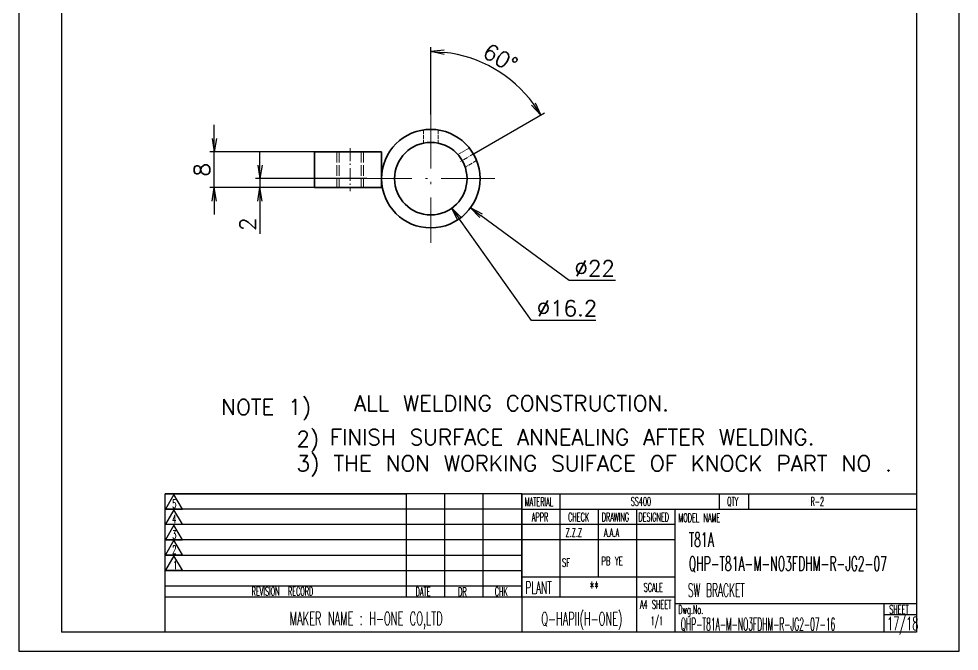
# Model space of a CAD drawing. Header units: inches. Extents: x -47 to 3258, y -98 to 2286.
# Drawn here: x 25.8 to 235.8, y 12.2 to 153.4 of the extents above; entities that cross this region are included whole.
import ezdxf

# ---------------------------------------------------------------- set-up
doc = ezdxf.new("R2010")
doc.units = ezdxf.units.IN
doc.header["$MEASUREMENT"] = 0
for name, pattern in [('AM_ISO02W050', [7.5, 6, -1.5]), ('AM_ISO08W050', [18, 12, -1.5, 3, -1.5]), ('DASHDOT', [18.5, 12, -3, 0.5, -3]), ('DASHED', [15, 12, -3])]:
    doc.linetypes.add(name, pattern=pattern)
doc.layers.add('AM_7', color=2, linetype='AM_ISO08W050', lineweight=25)
doc.layers.add('AM_HID', color=1, linetype='AM_ISO02W050', lineweight=25)
for name, color, linetype in [('list', 3, 'Continuous'), ('title_frame', 7, 'Continuous'), ('word_dim', 253, 'Continuous')]:
    doc.layers.add(name, color=color, linetype=linetype)
doc.styles.add('MX_NOTE_STANDARD', font='txt.shx', dxfattribs={"bigfont": 'bigfont.shx'})
doc.styles.get("Standard").update_dxf_attribs({"font": 'txt', "bigfont": 'gbcbig.shx'})
doc.dimstyles.new('STANDARD 1-1', dxfattribs={"dimtxt": 3.5, "dimasz": 3, "dimexe": 1, "dimexo": 0, "dimgap": 1, "dimtad": 3, "dimdsep": 46, "dimtxsty": 'Standard', "dimblk1": 'OPEN', "dimblk2": 'OPEN', "dimsah": 1, "dimcen": 0, "dimclrd": 256, "dimclre": 256, "dimclrt": 3, "dimazin": 2, "dimtfac": 1, "dimtmove": 0, "dimatfit": 3, "dimldrblk": 'OPEN', "dimfxl": 0, "dimtolj": 1, "dimlwd": 25, "dimlwe": 25, "dimarcsym": 0})
doc.dimstyles.new('STANDARD 1-1$2', dxfattribs={"dimtxt": 3.5, "dimasz": 3, "dimexe": 1, "dimexo": 0, "dimgap": 1, "dimtad": 3, "dimtoh": 1, "dimdsep": 46, "dimtxsty": 'Standard', "dimblk1": 'OPEN', "dimblk2": 'OPEN', "dimsah": 1, "dimcen": 0, "dimclrd": 256, "dimclre": 256, "dimclrt": 3, "dimazin": 2, "dimtfac": 1, "dimtmove": 0, "dimatfit": 3, "dimldrblk": 'OPEN', "dimfxl": 0, "dimtolj": 1, "dimlwd": 25, "dimlwe": 25, "dimarcsym": 0})
doc.dimstyles.new('STANDARD 1-1$3', dxfattribs={"dimtxt": 3.5, "dimasz": 3, "dimexe": 1, "dimexo": 0, "dimgap": 1, "dimtad": 3, "dimtoh": 1, "dimdsep": 46, "dimtxsty": 'Standard', "dimblk1": 'OPEN', "dimblk2": 'OPEN', "dimsah": 1, "dimcen": 0, "dimclrd": 256, "dimclre": 256, "dimclrt": 3, "dimazin": 2, "dimtfac": 1, "dimtofl": 0, "dimtmove": 0, "dimatfit": 3, "dimldrblk": 'OPEN', "dimfxl": 0, "dimtolj": 1, "dimlwd": 25, "dimlwe": 25, "dimarcsym": 0})

# ---------------------------------------------------------------- blocks, each defined once
blk = doc.blocks.new('_Open')
at = {"color": 0, "lineweight": -2}
for p, q in [((-1, 0.1666666666666667), (0, 0)), ((-1, -0.1666666666666667), (0, 0)), ((0, 0), (-1, 0))]:
    blk.add_line(p, q, dxfattribs=at)
blk = doc.blocks.new('*D16')
at = {"layer": 'DEFPOINTS', "color": 0, "ltscale": 2, "transparency": 16777216}
for p in [(108.9802547079723, 124.2404449857435), (126.6956014965815, 111.1956572083012)]:
    blk.add_point(p, dxfattribs=at)
at = {"layer": 'word_dim', "lineweight": 25, "ltscale": 2, "transparency": 16777216}
for p, q in [((148.7711262832865, 94.94022967676705), (129.1113306041211, 109.4168225113758)), ((159.1044596166198, 94.94022967676705), (148.7711262832865, 94.94022967676705))]:
    blk.add_line(p, q, dxfattribs=at)
at = {"layer": 'word_dim', "lineweight": 25, "ltscale": 2, "transparency": 16777216, "xscale": 3, "yscale": 3, "zscale": 3, "rotation": 143.6337331452996}
blk.add_blockref('_Open', (126.6956014965815, 111.1956572083012), dxfattribs=at)
at = {"layer": 'word_dim', "color": 3, "lineweight": 35, "ltscale": 2, "transparency": 16777216, "insert": (154.4377929499532, 97.69022967676705), "char_height": 3.5, "attachment_point": 5}
blk.add_mtext('\\A1;∅22', dxfattribs=at)
blk = doc.blocks.new('*D17')
at = {"layer": 'DEFPOINTS', "color": 0, "ltscale": 2, "transparency": 16777216}
for p in [(113.1487485209343, 124.3227157255182), (122.5271076836195, 111.1133864685702)]:
    blk.add_point(p, dxfattribs=at)
at = {"layer": 'word_dim', "lineweight": 25, "ltscale": 2, "transparency": 16777216}
for p, q in [((140.3354961057761, 86.03044156069646), (124.2638408618853, 108.6672143839632)), ((154.6688294390991, 86.03044156069646), (140.3354961057761, 86.03044156069646))]:
    blk.add_line(p, q, dxfattribs=at)
at = {"layer": 'word_dim', "lineweight": 25, "ltscale": 2, "transparency": 16777216, "xscale": 3, "yscale": 3, "zscale": 3, "rotation": 125.3739887550378}
blk.add_blockref('_Open', (122.5271076836195, 111.1133864685702), dxfattribs=at)
at = {"layer": 'word_dim', "color": 3, "lineweight": 35, "ltscale": 2, "transparency": 16777216, "insert": (148.2521627724325, 88.78044156069646), "char_height": 3.5, "attachment_point": 5}
blk.add_mtext('\\A1;∅16.2', dxfattribs=at)
blk = doc.blocks.new('*D18')
at = {"layer": 'DEFPOINTS', "color": 0, "ltscale": 2, "transparency": 16777216}
for p in [(136.0670187773717, 139.4426346104624), (117.8379281022041, 132.018050334112), (127.5415347077339, 123.3204308959406), (124.4536388375252, 121.5376335593623), (117.8379281022041, 103.4180509063166)]:
    blk.add_point(p, dxfattribs=at)
at = {"layer": 'word_dim', "lineweight": 25, "ltscale": 2, "transparency": 16777216}
for p, q in [((117.8379281022041, 132.018050334112), (117.8379281022041, 147.0774813069799)), ((127.5415347077339, 123.3204308959406), (143.2639407278853, 132.3977653513394))]:
    blk.add_line(p, q, dxfattribs=at)
blk.add_arc((117.8379281022041, 117.7180515610529), 28.35942974592706, 36.06385663058831, 83.9361409296732, dxfattribs=at)
at = {"layer": 'word_dim', "lineweight": 25, "ltscale": 2, "transparency": 16777216, "xscale": 3, "yscale": 3, "zscale": 3}
for p, rotation in [((117.8379281022041, 146.07748130698), 176.9680704648366), ((142.3979153028101, 131.8977653882161), 303.0319270954249)]:
    blk.add_blockref('_Open', p, dxfattribs=dict(at, rotation=rotation))
at = {"layer": 'word_dim', "color": 3, "lineweight": 35, "ltscale": 2, "transparency": 16777216, "insert": (133.3926435487732, 144.6596076871016), "char_height": 3.5, "attachment_point": 5, "rotation": 329.9999987801308}
blk.add_mtext('\\A1;60°', dxfattribs=at)
blk = doc.blocks.new('*D19')
at = {"layer": 'DEFPOINTS', "color": 0, "ltscale": 2, "transparency": 16777216}
for p in [(69.49902855881166, 123.7180506202143), (91.83792810220413, 123.7180506202143), (91.83792810220413, 115.7180506202143)]:
    blk.add_point(p, dxfattribs=at)
at = {"layer": 'word_dim', "lineweight": 25, "ltscale": 2, "transparency": 16777216}
for p, q in [((69.49902855881166, 126.7180506202143), (69.49902855881166, 129.7180506202143)), ((91.83792810220413, 123.7180506202143), (68.49902855881166, 123.7180506202143)), ((69.49902855881166, 115.7180506202143), (69.49902855881166, 123.7180506202143)), ((91.83792810220413, 115.7180506202143), (68.49902855881166, 115.7180506202143)), ((69.49902855881166, 112.7180506202143), (69.49902855881166, 109.7180506202143))]:
    blk.add_line(p, q, dxfattribs=at)
at = {"layer": 'word_dim', "lineweight": 25, "ltscale": 2, "transparency": 16777216, "xscale": 3, "yscale": 3, "zscale": 3}
for p, rotation in [((69.49902855881166, 123.7180506202143), 270), ((69.49902855881166, 115.7180506202143), 90)]:
    blk.add_blockref('_Open', p, dxfattribs=dict(at, rotation=rotation))
at = {"layer": 'word_dim', "color": 3, "ltscale": 2, "transparency": 16777216, "insert": (66.74902855881164, 119.7180506202143), "char_height": 3.5, "attachment_point": 5, "rotation": 90}
blk.add_mtext('\\A1;8', dxfattribs=at)
blk = doc.blocks.new('*D20')
at = {"layer": 'DEFPOINTS', "color": 0, "ltscale": 2, "transparency": 16777216}
for p in [(103.5379403092354, 117.7180506202143), (79.68908076951422, 115.7180506202143), (91.83792810220413, 115.7180506202143)]:
    blk.add_point(p, dxfattribs=at)
at = {"layer": 'word_dim', "lineweight": 25, "ltscale": 2, "transparency": 16777216}
for p, q in [((79.68908076951422, 120.7180506202143), (79.68908076951422, 123.7180506202143)), ((103.5379403092354, 117.7180506202143), (78.68908076951422, 117.7180506202143)), ((79.68908076951422, 117.7180506202143), (79.68908076951422, 115.7180506202143)), ((91.83792810220413, 115.7180506202143), (78.68908076951422, 115.7180506202143)), ((79.68908076951422, 112.7180506202143), (79.68908076951422, 105.384717286881))]:
    blk.add_line(p, q, dxfattribs=at)
at = {"layer": 'word_dim', "lineweight": 25, "ltscale": 2, "transparency": 16777216, "xscale": 3, "yscale": 3, "zscale": 3}
for p, rotation in [((79.68908076951422, 117.7180506202143), 270), ((79.68908076951422, 115.7180506202143), 90)]:
    blk.add_blockref('_Open', p, dxfattribs=dict(at, rotation=rotation))
at = {"layer": 'word_dim', "color": 3, "ltscale": 2, "transparency": 16777216, "insert": (76.93908076951419, 107.5513839535477), "char_height": 3.5, "attachment_point": 5, "rotation": 90}
blk.add_mtext('\\A1;2', dxfattribs=at)

msp = doc.modelspace()

# ---------------------------------------------------------------- linework, layer by layer
at = {"lineweight": 35, "ltscale": 0.2}
for p, q in [((91.83792810220413, 115.7180506202143), (91.83792810220413, 123.7180506202143)), ((106.8379281022041, 123.7180506202143), (106.8379281022041, 115.7180506202143))]:
    msp.add_line(p, q, dxfattribs=at)
at = {"lineweight": 35, "ltscale": 0.375}
for p, q in [((106.8379281022041, 123.7180506202143), (91.83792810220413, 123.7180506202143)), ((106.8379281022041, 115.7180506202143), (91.83792810220413, 115.7180506202143))]:
    msp.add_line(p, q, dxfattribs=at)
at = {"lineweight": 35}
for radius in [11, 8.1]:
    msp.add_circle((117.8379281022041, 117.7180506202143), radius, dxfattribs=at)
at = {"layer": 'AM_7', "linetype": 'DASHDOT', "lineweight": 13}
for p, q in [((117.8379281022041, 132.0180384131831), (117.8379281022041, 103.4180628272456)), ((132.1379158951729, 117.7180506202143), (103.5379403092354, 117.7180506202143))]:
    msp.add_line(p, q, dxfattribs=at)
at = {"layer": 'AM_7', "linetype": 'DASHDOT', "lineweight": 13, "ltscale": 0.08914031982421874}
msp.add_line((117.8379281022041, 128.9228235694331), (117.8379281022041, 125.3572107764643), dxfattribs=at)
at = {"layer": 'AM_7', "linetype": 'DASHDOT', "lineweight": 13, "ltscale": 0.2400146484375}
msp.add_line((99.83792810220413, 124.5180994483393), (99.83792810220413, 114.9175135108393), dxfattribs=at)
at = {"layer": 'AM_7', "linetype": 'DASHDOT', "lineweight": 13, "ltscale": 0.08913817017110491}
msp.add_line((127.5415413834541, 123.3204370948237), (124.4537117936104, 121.5376612159174), dxfattribs=at)
at = {"layer": 'AM_HID', "linetype": 'DASHED', "lineweight": 13, "ltscale": 0.07359085083007813}
msp.add_line((116.2169564225166, 128.5981775733393), (116.2169564225166, 125.6545435401362), dxfattribs=at)
at = {"layer": 'AM_HID', "linetype": 'DASHED', "lineweight": 13, "ltscale": 0.073602294921875}
msp.add_line((119.4588997818916, 128.5984522315424), (119.4588997818916, 125.6543604346674), dxfattribs=at)
at = {"layer": 'AM_HID', "linetype": 'DASHED', "lineweight": 13, "ltscale": 0.0735960100038526}
msp.add_line((126.4499886490791, 124.5619837256831), (123.9005501725166, 123.0900598975581), dxfattribs=at)
at = {"layer": 'AM_HID', "linetype": 'DASHED', "lineweight": 13, "ltscale": 0.2}
for p, q in [((96.83792810220413, 123.7180506202143), (96.83792810220413, 115.7180506202143)), ((96.83792810220413, 123.7180506202143), (96.83792810220413, 115.7180506202143)), ((97.37943200845413, 123.7180506202143), (97.37943200845413, 115.7180506202143)), ((97.37943200845413, 123.7180506202143), (97.37943200845413, 115.7180506202143)), ((102.2964241959541, 123.7180506202143), (102.2964241959541, 115.7180506202143)), ((102.2964241959541, 123.7180506202143), (102.2964241959541, 115.7180506202143)), ((102.8379281022041, 123.7180506202143), (102.8379281022041, 115.7180506202143)), ((102.8379281022041, 123.7180506202143), (102.8379281022041, 115.7180506202143))]:
    msp.add_line(p, q, dxfattribs=at)
at = {"layer": 'AM_HID', "linetype": 'DASHED', "lineweight": 13, "ltscale": 0.0735891983270804}
msp.add_line((128.0708992936104, 121.7543055030268), (125.5217049576729, 120.2825037452143), dxfattribs=at)
at = {"layer": 'title_frame'}
for p, q in [((35.33970539079539, 292.1994578664903), (35.33970539079539, 16.44945786649024)), ((226.3397053908245, 292.1994578664903), (226.3397053908245, 16.44945786649024)), ((58.51470539078375, 16.44945786649024), (58.51470539078375, 47.31945786648559)), ((58.51470539078375, 47.31945786648559), (112.4147053908361, 47.31945786648559)), ((138.1397053908128, 47.31945786648559), (58.51470539078375, 47.31945786648559)), ((60.49475799401782, 47.1984772212467), (58.61511799401862, 43.94284524131346)), ((62.37439799401702, 43.94284524131346), (60.49475799401782, 47.1984772212467)), ((112.4147053908361, 24.28945786648675), (112.4147053908361, 47.31945786648559)), ((120.9897053907896, 24.28945786648675), (120.9897053907896, 47.31945786648559)), ((120.9897053907896, 24.28945786648675), (120.9897053907896, 47.31945786648559)), ((129.5647053908012, 24.28945786648675), (129.5647053908012, 47.31945786648559)), ((129.5647053908012, 24.28945786648675), (129.5647053908012, 47.31945786648559)), ((138.1397053908128, 47.31945786648559), (138.1397053908128, 43.88945786649257)), ((138.1397053908128, 47.31945786648559), (138.1397053908128, 16.44945786649024)), ((138.1397053908128, 47.31945786648559), (138.1397053908128, 16.44945786649024)), ((138.1397053908128, 24.28945786648675), (138.1397053908128, 47.31945786648559)), ((138.1397053908128, 47.31945786648559), (226.3397053908245, 47.31945786648559)), ((146.7147053908245, 24.28945786648675), (146.7147053908245, 47.31945786648559)), ((182.2397053907896, 47.31945786648559), (182.2397053907896, 43.88945786649257)), ((188.8123126427797, 47.31945786648559), (188.8123126427797, 43.88945786649257)), ((112.4147053908361, 43.88945786649257), (58.51470539078375, 43.88945786649257)), ((138.1397053908128, 43.88945786649257), (58.51470539078375, 43.88945786649257)), ((58.61511799401862, 43.94284524131346), (62.37439799401702, 43.94284524131346)), ((60.49475799401782, 43.79073117170029), (58.61511799401862, 40.53509919176705)), ((62.37439799401702, 40.53509919176705), (60.49475799401782, 43.79073117170029)), ((138.1397053908128, 43.88945786649257), (226.3397053908245, 43.88945786649257)), ((155.2897053908361, 28.7941039011943), (155.2897053908361, 43.88945786649257)), ((163.8647053907896, 16.44945786649024), (163.8647053907896, 43.88945786649257)), ((172.4397053908012, 16.44945786649024), (172.4397053908012, 43.88945786649257)), ((112.4147053908361, 40.45945786649956), (58.51470539078375, 40.45945786649956)), ((138.1397053908128, 40.45945786649956), (58.51470539078375, 40.45945786649956)), ((58.61511799401862, 40.53509919176705), (62.37439799401702, 40.53509919176705)), ((60.49475799401782, 40.33178457204614), (58.61511799401862, 37.0761525921129)), ((62.37439799401702, 37.0761525921129), (60.49475799401782, 40.33178457204614)), ((172.4397053908012, 40.45945786649956), (138.1397053908128, 40.45945786649956)), ((112.4147053908361, 37.02945786647744), (58.51470539078375, 37.02945786647744)), ((138.1397053908128, 37.02945786647744), (58.51470539078375, 37.02945786647744)), ((58.61511799401862, 37.0761525921129), (62.37439799401702, 37.0761525921129)), ((60.49475799401782, 36.98689932597464), (58.61511799401862, 33.7312673460414)), ((62.37439799401702, 33.7312673460414), (60.49475799401782, 36.98689932597464)), ((172.4397053908012, 37.02945786647744), (138.1397053908128, 37.02945786647744)), ((58.61511799401862, 33.7312673460414), (62.37439799401702, 33.7312673460414)), ((112.4147053908361, 33.59945786648442), (58.51470539078375, 33.59945786648442)), ((138.1397053908128, 33.59945786648442), (58.51470539078375, 33.59945786648442)), ((60.49475799401782, 33.52795272632049), (58.61511799401862, 30.27232074638724)), ((62.37439799401702, 30.27232074638724), (60.49475799401782, 33.52795272632049)), ((112.4147053908361, 30.16945786649141), (58.51470539078375, 30.16945786649141)), ((138.1397053908128, 30.16945786649141), (58.51470539078375, 30.16945786649141)), ((58.61511799401862, 30.27232074638724), (62.37439799401702, 30.27232074638724)), ((138.1397053908128, 28.7941039011943), (172.4397053908012, 28.7941039011943)), ((112.4147053908361, 26.73945786649839), (58.51470539078375, 26.73945786649839)), ((138.1397053908128, 26.73945786649839), (58.51470539078375, 26.73945786649839)), ((138.1397053908128, 24.28945786648675), (58.51470539078375, 24.28945786648675)), ((172.4397053908012, 24.28945786648675), (138.1397053908128, 24.28945786648675)), ((172.4397053908012, 22.81945786648559), (226.3397053908245, 22.81945786648559)), ((218.9897053907896, 22.81945786648559), (218.9897053907896, 16.44945786649024)), ((218.9897053907896, 20.36945786650305), (226.3397053908245, 20.36945786650305)), ((226.3397053908245, 16.44945786649024), (35.33970539079539, 16.44945786649024)), ((226.3397053908245, 16.44945786649024), (172.4397053908012, 16.44945786649024))]:
    msp.add_line(p, q, dxfattribs=at)
at = {"layer": 'title_frame', "color": 4}
msp.add_lwpolyline([(25.83970539079539, 12.19945786649024), (235.8397053908245, 12.19945786649024), (235.8397053908245, 309.1994578664903), (25.83970539079539, 309.1994578664903)], close=True, dxfattribs=at)

# ---------------------------------------------------------------- texts
at = {"layer": 'list', "linetype": 'Continuous', "ltscale": 2}
for s, p in [('2) ', (87.85322995984254, 57.8669900712861)), ('FINISH SURFACE ANNEALING AFTER WELDING.', (95.31929362800813, 58.24112898233708))]:
    msp.add_text(s, height=3.5, dxfattribs=at).set_placement(p)
at = {"layer": 'title_frame', "color": 3, "style": 'MX_NOTE_STANDARD'}
for s, height, width, p in [('MATERIAL', 1.933344, 0.5450000000000002, (138.8118373562736, 44.58781612315344)), ('SS400', 1.933344, 0.5450000000000002, (162.5130774135157, 44.67174214223761)), ('QTY', 1.933344, 0.5450000000000002, (184.0128381559896, 44.67174214223761)), ('R-2', 1.933344, 0.5450000000000002, (202.6406572935791, 44.67174214223761)), ('5', 1.87964, 0.5450000000000002, (60.09998954238628, 44.16385567680246)), ('4', 1.87964, 0.5450000000000002, (60.09998954238628, 40.75610962725606)), ('APPR', 1.933344, 0.5450000000000002, (140.4075167670069, 41.18605781425268)), ('CHECK', 1.933344, 0.5450000000000002, (148.5033765422683, 41.18605781425268)), ('DRAWING', 1.933344, 0.5450000000000002, (156.0228771363306, 41.18605781425268)), ('DESIGNED', 1.933344, 0.5450000000000002, (164.2143568608714, 41.18605781425268)), ('MODEL NAME', 1.933344, 0.5450000000000002, (173.1427965677846, 41.03870586838585)), ('3', 1.87964, 0.5450000000000002, (60.09998954238628, 37.2971630276019)), ('Z.Z.Z', 1.861999999999999, 0.5450000000000002, (147.9393423117269, 37.71971289231571)), ('A.A.A', 1.861999999999999, 0.5450000000000002, (156.5143423117385, 37.71971289231571)), ('T81A', 3.234, 0.5450000000000002, (175.4407625764995, 35.50524410637573)), ('2', 1.87964, 0.5450000000000002, (60.09998954238628, 33.95227778153041)), ('1', 1.87964, 0.5450000000000002, (60.29623162152504, 30.49333118187625)), ('SF', 1.861999999999999, 0.6, (147.1363446985758, 31.04041409187031)), ('PB YE', 1.861999999999999, 0.6, (155.9448193467376, 31.41985933673406)), ('QHP-T81A-M-NO3FDHM-R-JG2-07', 3.234, 0.5450000000000002, (175.4407625764995, 30.13888372830244)), ('PLANT', 2.6852, 0.5450000000000002, (138.9757722309712, 25.04328731991829)), ('**', 2.6852, 0.5450000000000002, (153.3326728873342, 25.04328731991829)), ('SCALE', 1.933344, 0.5450000000000002, (165.3903318721839, 25.48390530419548)), ('REVISION  RECORD', 1.933344, 0.5450000000000002, (77.83856084593364, 24.60661974919041)), ('DATE', 1.933344, 0.5450000000000002, (114.4520094587621, 24.52676503095555)), ('DR', 1.933344, 0.5450000000000002, (123.945997420609, 24.51654687372631)), ('CHK', 1.933344, 0.5450000000000002, (132.1226351815546, 24.54931069081196)), ('SW BRACKET', 2.94, 0.5, (175.2524433437772, 24.34729234984972)), ('A4 SHEET', 1.933344, 0.5450000000000002, (164.5693246645075, 21.66636125333154)), ('Q-HAPII(H-ONE)', 2.94, 0.5450000000000002, (142.4955955276652, 17.96776962024288)), ('Dwg.No.', 1.933344, 0.5450000000000002, (173.1247734739133, 20.52053703753464)), ('SHEET', 1.933344, 0.5450000000000002, (220.2296270613712, 20.57685077993793)), ('MAKER NAME : H-ONE CO,LTD ', 2.94, 0.5450000000000002, (86.34419047843923, 18.01603019586893)), ('1/1', 1.933344, 0.5450000000000002, (166.9210677175122, 17.98705702388671)), ('QHP-T81A-M-NO3FDHM-R-JG2-07-16', 2.800000000000001, 0.4409999999999739, (173.6613880750062, 16.82421668098088)), ('17/18', 2.94, 0.5450000000000002, (219.7249251812152, 16.91564821460762))]:
    msp.add_text(s, height=height, dxfattribs=dict(at, width=width)).set_placement(p)
at = {"layer": 'word_dim', "color": 3, "linetype": 'Continuous'}
msp.add_text('NOTE 1) ', height=3.5, dxfattribs=at).set_placement((71.0430491663262, 64.95537352550437))
at = {"layer": 'word_dim', "color": 3, "char_height": 3.5, "attachment_point": 1}
for s, insert, width in [('    ALL WELDING CONSTRUCTION.', (88.25474110216393, 69.32662532772648), 151.6666666666667), ('3) THE NON WORKING SUIFACE OF KNOCK PART NO .', (87.8728018375675, 55.88051543798193), 176.0668255368139)]:
    msp.add_mtext(s, dxfattribs=dict(at, insert=insert, width=width))

# ---------------------------------------------------------------- dimensions: what is measured, and where the dimension line sits
at = {"layer": 'word_dim', "lineweight": 35, "ltscale": 2}
dim = msp.add_angular_dim_2l(base=(136.0670187773717, 139.4426346104624), line1=((124.4536388375252, 121.5376335593623), (127.5415347077339, 123.3204308959406)), line2=((117.8379281022041, 132.018050334112), (117.8379281022041, 103.4180509063166)), dimstyle='STANDARD 1-1$2', override={"dimarcsym": 1}, dxfattribs=at)
dim.commit()
dim.dimension.update_dxf_attribs({"geometry": '*D18', "text_midpoint": (133.3926435487732, 144.6596076871017)})
at = {"layer": 'word_dim', "ltscale": 2}
for base, p1, p2, picture, middle in [((69.49902855881166, 123.7180506202143), (91.83792810220413, 115.7180506202143), (91.83792810220413, 123.7180506202143), '*D19', (66.74902855881164, 119.7180506202143)), ((79.68908076951422, 115.7180506202143), (103.5379403092354, 117.7180506202143), (91.83792810220413, 115.7180506202143), '*D20', (76.93908076951419, 107.5513839535477))]:
    dim = msp.add_linear_dim(base=base, p1=p1, p2=p2, angle=90, dimstyle='STANDARD 1-1', dxfattribs=at)
    dim.commit()
    dim.dimension.update_dxf_attribs({"geometry": picture, "text_midpoint": middle})
at = {"layer": 'word_dim', "lineweight": 35, "ltscale": 2}
for p1, p2, picture, middle in [((108.9802547079723, 124.2404449857435), (126.6956014965815, 111.1956572083012), '*D16', (154.4377929499532, 94.94022967676705)), ((113.1487485209343, 124.3227157255182), (122.5271076836195, 111.1133864685702), '*D17', (148.2521627724325, 86.03044156069646))]:
    dim = msp.add_diameter_dim_2p(p1=p1, p2=p2, dimstyle='STANDARD 1-1$3', override={"dimarcsym": 1}, dxfattribs=at)
    dim.commit()
    dim.dimension.update_dxf_attribs({"geometry": picture, "text_midpoint": middle, "dimtype": 163})

doc.saveas('drawing.dxf')
